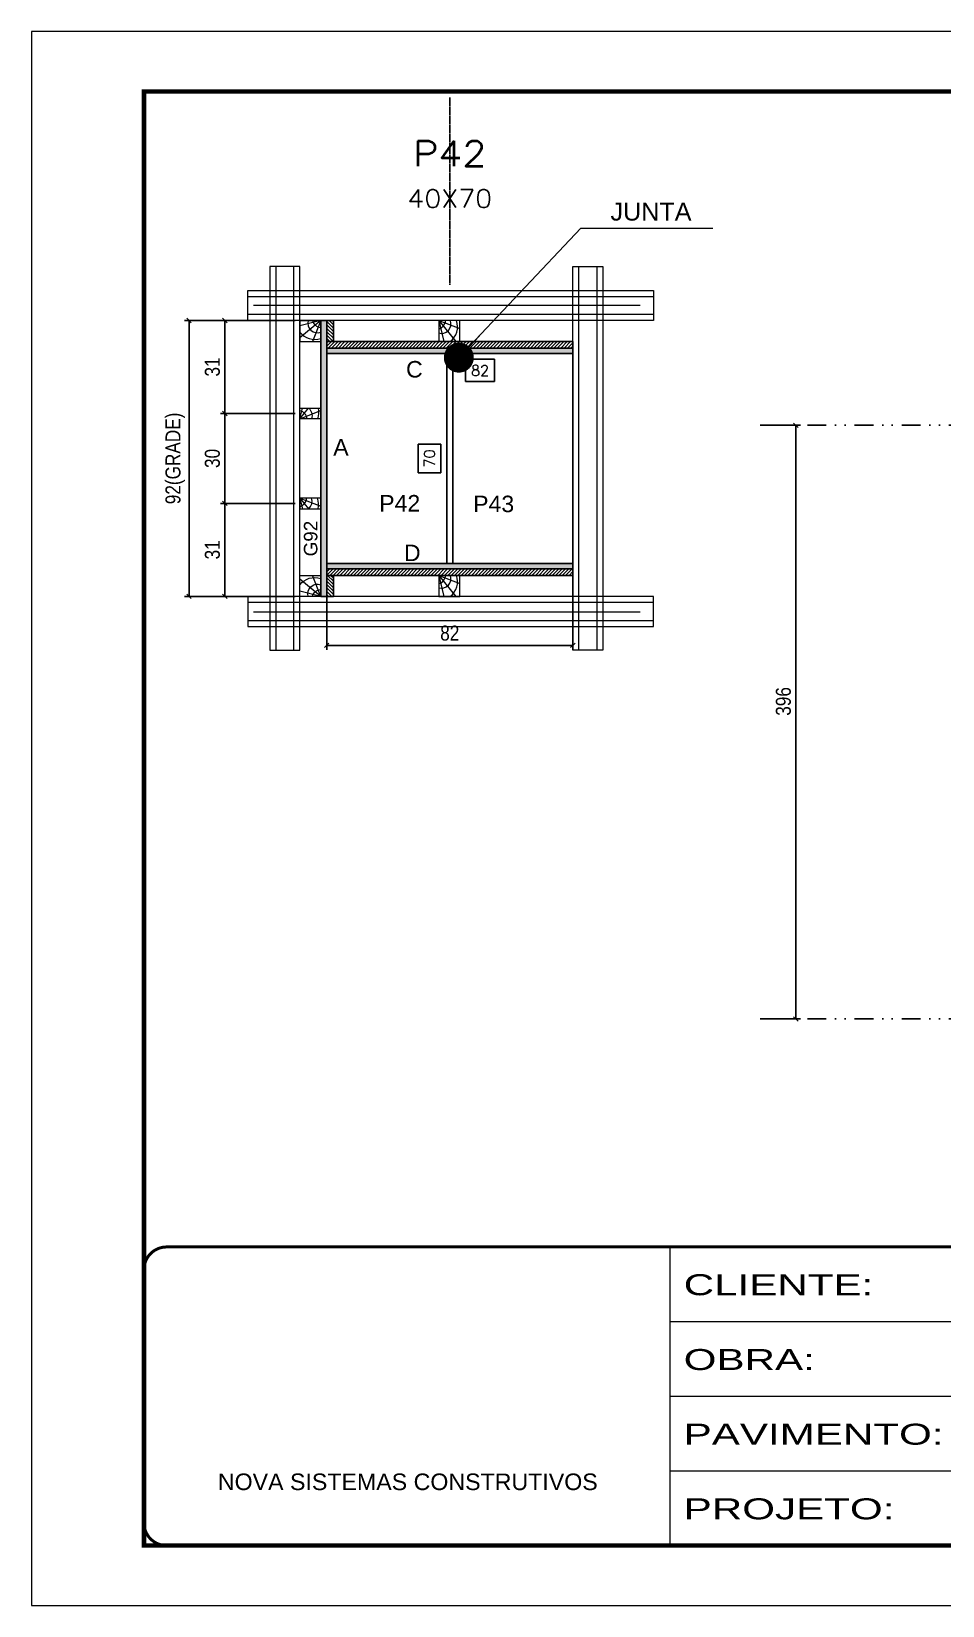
# Model space of a CAD drawing. Extents: x 1945 to 10875, y -3405 to 3369.
# Drawn here: x 5129 to 5736, y -3405 to -2355 of the extents above; entities that cross this region are included whole.
import ezdxf
from ezdxf.enums import TextEntityAlignment as Align

# ---------------------------------------------------------------- set-up
doc = ezdxf.new("R2010")
doc.units = 0
for name, pattern in [('CONTINUO', [0]), ('DASHED', [0.75, 0.5, -0.25]), ('DIVIDE2', [0.625, 0.25, -0.125, 0, -0.125, 0, -0.125]), ('HIDDEN', [0.375, 0.25, -0.125])]:
    doc.linetypes.add(name, pattern=pattern)
for name, color, linetype in [('CHAPA', 1, 'Continuous'), ('COTA', 241, 'Continuous'), ('cotas', 4, 'Continuous'), ('MEIO_PONT', 93, 'Continuous'), ('Nível', 160, 'Continuous'), ('Painéis', 200, 'Continuous'), ('SARRAFO', 251, 'Continuous'), ('Texto de Titulo', 7, 'Continuous'), ('Texto Qtd Sarr', 242, 'Continuous'), ('TEXTO_GERAL', 7, 'Continuous')]:
    doc.layers.add(name, color=color, linetype=linetype)
for name, color, linetype, lineweight in [('Folhas', 255, 'Continuous', 9), ('Hachura', 251, 'Continuous', 9), ('Madeira', 126, 'Continuous', 18), ('Perfil Metálico', 224, 'Continuous', 18), ('SARRAFO DE PRESSAO', 251, 'DASHED', 9), ('Texto Seção', 7, 'Continuous', 15)]:
    doc.layers.add(name, color=color, linetype=linetype, lineweight=lineweight)
doc.styles.add('ARIAL', font='arial.ttf')
doc.styles.add('COTA TECNICA', font='techl___.ttf', dxfattribs={"height": 10})
doc.styles.add('COTA TECNICA 2X', font='techl___.ttf', dxfattribs={"height": 10})
doc.styles.add('ROMANS', font='romans.shx')
doc.styles.add('SANSSERIF', font='sas_____.pfb')
doc.styles.get("Standard").update_dxf_attribs({"font": 'arial.ttf'})
doc.styles.add('Tecnologia', font='')
doc.styles.get('Tecnologia').set_extended_font_data('Forgotten Futurist')
doc.dimstyles.new('3x', dxfattribs={"dimtxt": 10, "dimasz": 5, "dimexe": 7, "dimexo": 5, "dimgap": 4, "dimtad": 1, "dimdec": 4, "dimlfac": 0.333333, "dimdsep": 46, "dimtxsty": 'Standard', "dimblk": 'DOT', "dimcen": 0.09, "dimclrd": 1, "dimclre": 1, "dimclrt": 2, "dimadec": 0, "dimazin": 2, "dimtfac": 1, "dimtdec": 4, "dimtmove": 0, "dimatfit": 3, "dimldrblk": 'DOT', "dimfxl": 1, "dimtolj": 1, "dimtzin": 0, "dimlwd": 9, "dimlwe": 9, "dimarcsym": 0})
doc.dimstyles.new('PAINEL', dxfattribs={"dimtxt": 10, "dimasz": 3, "dimexe": 3, "dimexo": 3, "dimgap": 3, "dimtad": 1, "dimdec": 1, "dimzin": 12, "dimdsep": 46, "dimtxsty": 'COTA TECNICA', "dimblk1": 'OBLIQUE', "dimblk2": 'OBLIQUE', "dimsah": 1, "dimcen": 0.9, "dimclrd": 4, "dimclre": 4, "dimclrt": 240, "dimadec": 1, "dimazin": 3, "dimtfac": 1, "dimtdec": 1, "dimtmove": 0, "dimatfit": 3, "dimfxl": 1, "dimtolj": 1, "dimtzin": 12, "dimarcsym": 0})
doc.dimstyles.new('SECAO PILAR', dxfattribs={"dimtxt": 10, "dimasz": 3, "dimexe": 3, "dimexo": 3, "dimgap": 3, "dimtad": 1, "dimdec": 1, "dimlfac": 0.5, "dimzin": 12, "dimdsep": 46, "dimtxsty": 'COTA TECNICA 2X', "dimblk1": 'OBLIQUE', "dimblk2": 'OBLIQUE', "dimsah": 1, "dimcen": 0.9, "dimclrd": 256, "dimclre": 256, "dimclrt": 256, "dimadec": 1, "dimazin": 3, "dimtfac": 1, "dimtdec": 1, "dimtmove": 0, "dimatfit": 3, "dimfxl": 1, "dimtolj": 1, "dimtzin": 12, "dimarcsym": 0})
doc.dimstyles.new('SECÇÃO 2', dxfattribs={"dimtxt": 7, "dimasz": 6, "dimexe": 0.18, "dimexo": 2, "dimgap": -4, "dimtad": 3, "dimdec": 1, "dimlfac": 0.5, "dimzin": 12, "dimdsep": 46, "dimtxsty": 'ROMANS', "dimblk": 'ARCHTICK', "dimcen": 0.09, "dimse1": 1, "dimse2": 1, "dimsd1": 1, "dimsd2": 1, "dimclrd": 180, "dimclre": 5, "dimclrt": 1, "dimadec": 0, "dimazin": 3, "dimtfac": 1, "dimtdec": 1, "dimtofl": 0, "dimtmove": 0, "dimatfit": 3, "dimldrblk": 'ARCHTICK', "dimfxl": 1, "dimtolj": 1, "dimtzin": 0, "dimarcsym": 0})
pattern_1 = [(45, (14894.4541, 20178.4857), (-1.12253202, 1.12253202), [])]

# ---------------------------------------------------------------- blocks, each defined once
blk = doc.blocks.new('9999999999')
at = {"color": 30, "linetype": 'CONTINUO'}
for p, q in [((98564.6, 34230.2), (98564.6, 34429.4)), ((98564.6, 34379.6), (99584, 34379.6)), ((98564.6, 34329.8), (99488, 34329.8)), ((98564.6, 34280), (99488, 34280))]:
    blk.add_line(p, q, dxfattribs=at)
at = {"color": 30, "linetype": 'CONTINUO', "const_width": 2}
blk.add_lwpolyline([(99584, 34230.2), (99584, 34414.4, 0.414214), (99569, 34429.4), (98229, 34429.4, 0.414214), (98214, 34414.4), (98214, 34245.2, 0.414214), (98229, 34230.2), (99584, 34230.2)], format="xyb", dxfattribs=at)
at = {"layer": 'Folhas'}
blk.add_lwpolyline([(98139, 34190.2), (99624, 34190.2), (99624, 35240.2), (98139, 35240.2)], close=True, dxfattribs=at)
at = {"layer": 'Folhas', "color": 30, "const_width": 3}
blk.add_lwpolyline([(98214, 34230.2), (99584, 34230.2), (99584, 35200.2), (98214, 35200.2)], close=True, dxfattribs=at)
at = {"color": 7, "linetype": 'Continuous', "ltscale": 5, "style": 'ARIAL'}
blk.add_text('NOVA SISTEMAS CONSTRUTIVOS', height=11.059, dxfattribs=at).set_placement((98263.2, 34267.2))
at = {"layer": 'Folhas', "color": 7, "style": 'Tecnologia', "width": 1.5}
for s, p in [('CLIENTE:', (98573.7, 34397.2)), ('OBRA:', (98573.7, 34347.3)), ('PAVIMENTO:', (98573.7, 34297.5)), ('PROJETO:', (98573.7, 34247.7))]:
    blk.add_text(s, height=14, dxfattribs=at).set_placement(p)
blk = doc.blocks.new('_Oblique')
at = {"color": 0, "linetype": 'ByBlock', "lineweight": -2}
blk.add_line((-0.5, -0.5), (0.5, 0.5), dxfattribs=at)
blk = doc.blocks.new('*D538')
at = {"layer": 'cotas', "color": 4, "linetype": 'ByBlock', "lineweight": -2, "transparency": 16777216}
for p, q in [((5617.5, -2617.2), (5641.2, -2617.2)), ((5638.2, -2617.2), (5638.2, -3013.2)), ((5617.5, -3013.2), (5641.2, -3013.2))]:
    blk.add_line(p, q, dxfattribs=at)
at = {"layer": 'Defpoints', "color": 0, "linetype": 'ByBlock', "transparency": 16777216}
for p in [(5614.5, -2617.2), (5614.5, -3013.2), (5638.2, -3013.2)]:
    blk.add_point(p, dxfattribs=at)
at = {"layer": 'cotas', "color": 4, "linetype": 'ByBlock', "lineweight": -2, "transparency": 16777216, "xscale": 3, "yscale": 3, "zscale": 3}
for p, rotation in [((5638.2, -2617.2), 90), ((5638.2, -3013.2), 270)]:
    blk.add_blockref('_Oblique', p, dxfattribs=dict(at, rotation=rotation))
at = {"layer": 'cotas', "color": 240, "linetype": 'ByBlock', "transparency": 16777216, "insert": (5629.9, -2801.4), "char_height": 10, "attachment_point": 5, "rotation": 90, "style": 'COTA TECNICA'}
blk.add_mtext('\\A1;396', dxfattribs=at)
blk = doc.blocks.new('*D493')
at = {"layer": 'COTA', "color": 180, "lineweight": -2, "transparency": 16777216}
for p, q in [((5401.5, -2629.7), (5386.5, -2629.7)), ((5386.5, -2629.7), (5386.5, -2649)), ((5401.5, -2649), (5401.5, -2629.7)), ((5386.5, -2649), (5401.5, -2649))]:
    blk.add_line(p, q, dxfattribs=at)
at = {"layer": 'Defpoints', "color": 0, "transparency": 16777216}
for p in [(5325.5, -2569.3), (5325.5, -2709.3), (5405.5, -2709.3)]:
    blk.add_point(p, dxfattribs=at)
at = {"layer": 'COTA', "color": 1, "transparency": 16777216, "insert": (5394, -2639.3), "char_height": 7, "attachment_point": 5, "rotation": 90, "style": 'ROMANS'}
blk.add_mtext('\\A1;70', dxfattribs=at)
blk = doc.blocks.new('_ArchTick')
at = {"color": 0, "linetype": 'ByBlock', "const_width": 0.15}
blk.add_lwpolyline([(-0.5, -0.5), (0.5, 0.5)], dxfattribs=at)
blk = doc.blocks.new('*D494')
at = {"layer": 'COTA', "color": 180, "lineweight": -2, "transparency": 16777216}
for p, q in [((5437.4, -2573.1), (5418, -2573.1)), ((5418, -2573.1), (5418, -2588.1)), ((5437.4, -2588.1), (5437.4, -2573.1)), ((5418, -2588.1), (5437.4, -2588.1))]:
    blk.add_line(p, q, dxfattribs=at)
at = {"layer": 'Defpoints', "color": 0, "transparency": 16777216}
for p in [(5325.5, -2569.3), (5489.5, -2569.3), (5489.5, -2592.1)]:
    blk.add_point(p, dxfattribs=at)
at = {"layer": 'COTA', "color": 1, "transparency": 16777216, "insert": (5427.7, -2580.6), "char_height": 7, "attachment_point": 5, "style": 'ROMANS'}
blk.add_mtext('\\A1;82', dxfattribs=at)
blk = doc.blocks.new('titulo1')
at = {"layer": 'Defpoints', "color": 252, "linetype": 'HIDDEN', "ltscale": 2}
blk.add_line((0, 0), (0, 125), dxfattribs=at)
at = {"layer": 'Defpoints', "style": 'ROMANS', "oblique": 15}
blk.add_attdef('FOLHA', text='', height=10, dxfattribs=at).set_placement((0, 15.6), align=Align.MIDDLE_CENTER)
at = {"layer": 'Texto Qtd Sarr', "color": 3, "style": 'ROMANS', "oblique": 15}
for tag, height, p in [('TITULO', 17, (0, 71.4)), ('SEÇÃO', 12, (0, 41.5))]:
    blk.add_attdef(tag, text='', height=height, dxfattribs=at).set_placement(p, align=Align.MIDDLE_CENTER)
blk = doc.blocks.new('*D495')
at = {"layer": 'COTA', "lineweight": -2, "transparency": 16777216}
for p, q in [((5304.5, -2547.3), (5230.7, -2547.3)), ((5233.7, -2547.3), (5233.7, -2731.3)), ((5304.5, -2731.3), (5230.7, -2731.3))]:
    blk.add_line(p, q, dxfattribs=at)
at = {"layer": 'Defpoints', "color": 0, "transparency": 16777216}
for p in [(5307.5, -2547.3), (5233.7, -2731.3), (5307.5, -2731.3)]:
    blk.add_point(p, dxfattribs=at)
at = {"layer": 'COTA', "lineweight": -2, "transparency": 16777216, "xscale": 3, "yscale": 3, "zscale": 3}
for p, rotation in [((5233.7, -2547.3), 90), ((5233.7, -2731.3), 270)]:
    blk.add_blockref('_Oblique', p, dxfattribs=dict(at, rotation=rotation))
at = {"layer": 'COTA', "transparency": 16777216, "insert": (5224.5, -2639.3), "char_height": 10, "attachment_point": 5, "rotation": 90, "style": 'COTA TECNICA 2X'}
blk.add_mtext('\\A1;92(GRADE)', dxfattribs=at)
blk = doc.blocks.new('*D496')
at = {"layer": 'COTA', "lineweight": -2, "transparency": 16777216}
for p, q in [((5304.5, -2669.3), (5254.6, -2669.3)), ((5257.6, -2669.3), (5257.6, -2731.3)), ((5304.5, -2731.3), (5254.6, -2731.3))]:
    blk.add_line(p, q, dxfattribs=at)
at = {"layer": 'Defpoints', "color": 0, "transparency": 16777216}
for p in [(5307.5, -2669.3), (5257.6, -2731.3), (5307.5, -2731.3)]:
    blk.add_point(p, dxfattribs=at)
at = {"layer": 'COTA', "lineweight": -2, "transparency": 16777216, "xscale": 3, "yscale": 3, "zscale": 3}
for p, rotation in [((5257.6, -2669.3), 90), ((5257.6, -2731.3), 270)]:
    blk.add_blockref('_Oblique', p, dxfattribs=dict(at, rotation=rotation))
at = {"layer": 'COTA', "transparency": 16777216, "insert": (5249.3, -2700.3), "char_height": 10, "attachment_point": 5, "rotation": 90, "style": 'COTA TECNICA 2X'}
blk.add_mtext('\\A1;31', dxfattribs=at)
blk = doc.blocks.new('PONTALETE')
at = {"layer": 'Madeira'}
for q in [(2.71, 7), (7, 5.76), (7, 1.74)]:
    blk.add_line((0, 0), q, dxfattribs=at)
blk.add_lwpolyline([(0, 0), (7, 0), (7, 7), (0, 7)], close=True, dxfattribs=at)
for centre, radius, start, end in [((2.04, 0.06), 6.23, 37.2818, 109.0913), ((1.09, 0.9), 3.19, 343.603, 109.9847), ((-0.21, -0.78), 3.09, 14.6322, 86.0383)]:
    blk.add_arc(centre, radius, start, end, dxfattribs=at)
blk = doc.blocks.new('MEIO PONTALETE')
at = {"layer": 'Madeira'}
for q in [(2.71, 7), (3.5, 2.88), (3.5, 0.87)]:
    blk.add_line((0, 0), q, dxfattribs=at)
blk.add_lwpolyline([(0, 0), (3.5, 0), (3.5, 7), (0, 7)], close=True, dxfattribs=at)
for centre, radius, start, end in [((2.04, 0.06), 6.23, 76.4499, 109.0913), ((1.09, 0.9), 3.19, 40.9063, 109.9847), ((-0.21, -0.78), 3.09, 14.6322, 86.0383)]:
    blk.add_arc(centre, radius, start, end, dxfattribs=at)
blk = doc.blocks.new('*D507')
at = {"layer": 'COTA', "lineweight": -2, "transparency": 16777216}
for p, q in [((5304.5, -2547.3), (5254.6, -2547.3)), ((5257.6, -2547.3), (5257.6, -2609.3)), ((5304.5, -2609.3), (5254.6, -2609.3))]:
    blk.add_line(p, q, dxfattribs=at)
at = {"layer": 'Defpoints', "color": 0, "transparency": 16777216}
for p in [(5307.5, -2547.3), (5257.6, -2609.3), (5307.5, -2609.3)]:
    blk.add_point(p, dxfattribs=at)
at = {"layer": 'COTA', "lineweight": -2, "transparency": 16777216, "xscale": 3, "yscale": 3, "zscale": 3}
for p, rotation in [((5257.6, -2547.3), 90), ((5257.6, -2609.3), 270)]:
    blk.add_blockref('_Oblique', p, dxfattribs=dict(at, rotation=rotation))
at = {"layer": 'COTA', "transparency": 16777216, "insert": (5249.3, -2578.3), "char_height": 10, "attachment_point": 5, "rotation": 90, "style": 'COTA TECNICA 2X'}
blk.add_mtext('\\A1;31', dxfattribs=at)
blk = doc.blocks.new('*D508')
at = {"layer": 'COTA', "lineweight": -2, "transparency": 16777216}
for p, q in [((5304.5, -2609.3), (5254.6, -2609.3)), ((5257.6, -2609.3), (5257.6, -2669.3)), ((5304.5, -2669.3), (5254.6, -2669.3))]:
    blk.add_line(p, q, dxfattribs=at)
at = {"layer": 'Defpoints', "color": 0, "transparency": 16777216}
for p in [(5307.5, -2609.3), (5257.6, -2669.3), (5307.5, -2669.3)]:
    blk.add_point(p, dxfattribs=at)
at = {"layer": 'COTA', "lineweight": -2, "transparency": 16777216, "xscale": 3, "yscale": 3, "zscale": 3}
for p, rotation in [((5257.6, -2609.3), 90), ((5257.6, -2669.3), 270)]:
    blk.add_blockref('_Oblique', p, dxfattribs=dict(at, rotation=rotation))
at = {"layer": 'COTA', "transparency": 16777216, "insert": (5249.3, -2639.3), "char_height": 10, "attachment_point": 5, "rotation": 90, "style": 'COTA TECNICA 2X'}
blk.add_mtext('\\A1;30', dxfattribs=at)
blk = doc.blocks.new('*D543')
at = {"layer": 'COTA', "lineweight": -2, "transparency": 16777216}
for p, q in [((5325.5, -2715.9), (5325.5, -2767)), ((5489.5, -2715.9), (5489.5, -2767)), ((5325.5, -2764), (5489.5, -2764))]:
    blk.add_line(p, q, dxfattribs=at)
at = {"layer": 'Defpoints', "color": 0, "transparency": 16777216}
for p in [(5325.5, -2712.9), (5489.5, -2712.9), (5489.5, -2764)]:
    blk.add_point(p, dxfattribs=at)
at = {"layer": 'COTA', "lineweight": -2, "transparency": 16777216, "xscale": 3, "yscale": 3, "zscale": 3, "rotation": 180}
blk.add_blockref('_Oblique', (5325.5, -2764), dxfattribs=at)
at = {"layer": 'COTA', "lineweight": -2, "transparency": 16777216, "xscale": 3, "yscale": 3, "zscale": 3}
blk.add_blockref('_Oblique', (5489.5, -2764), dxfattribs=at)
at = {"layer": 'COTA', "transparency": 16777216, "insert": (5407.5, -2755.9), "char_height": 10, "attachment_point": 5, "style": 'COTA TECNICA 2X'}
blk.add_mtext('\\A1;82', dxfattribs=at)
blk = doc.blocks.new('_Dot')
at = {"color": 0, "linetype": 'ByBlock', "lineweight": -2}
blk.add_line((-0.5, 0), (-1, 0), dxfattribs=at)
at = {"color": 0, "linetype": 'ByBlock', "const_width": 0.5}
blk.add_lwpolyline([(-0.25, 0, 1), (0.25, 0, 1)], format="xyb", close=True, dxfattribs=at)

msp = doc.modelspace()

# ---------------------------------------------------------------- hatches: boundary and pattern name
at = {"layer": 'Hachura'}
h = msp.add_hatch(color=256, dxfattribs=at)
h.dxf.hatch_style = 1
h.paths.add_polyline_path([(5325.5, -2731.32), (5321.5, -2731.32), (5321.5, -2547.32), (5325.5, -2547.32)])
h = msp.add_hatch(color=256, dxfattribs=at)
h.dxf.hatch_style = 1
h.paths.add_polyline_path([(5325.5, -2731.32), (5321.5, -2731.32), (5321.5, -2547.32), (5325.5, -2547.32)])
h = msp.add_hatch(dxfattribs=at)
h.set_pattern_fill('ANSI31', color=256, scale=0.5, angle=90, style=0)
h.set_pattern_definition([(135, (-17565.9059, 6576.6294), (-1.12253202, -1.12253202), [])])
h.paths.add_polyline_path([(5325.5, -2561.32), (5329.9, -2561.32), (5329.9, -2547.32), (5325.5, -2547.32)])
h = msp.add_hatch(dxfattribs=at)
h.set_pattern_fill('ANSI31', color=256, scale=0.5, style=0)
h.set_pattern_definition(pattern_1)
h.paths.add_polyline_path([(5489.5, -2565.72), (5489.5, -2561.32), (5325.5, -2561.32), (5325.5, -2565.72)])
h = msp.add_hatch(color=256, dxfattribs=at)
h.dxf.hatch_style = 1
h.paths.add_polyline_path([(5325.5, -2565.72), (5325.5, -2569.32), (5489.5, -2569.32), (5489.5, -2565.72)])
h = msp.add_hatch(color=256, dxfattribs=at)
h.dxf.hatch_style = 1
h.paths.add_polyline_path([(5325.5, -2565.72), (5325.5, -2569.32), (5489.5, -2569.32), (5489.5, -2565.72)])
h = msp.add_hatch(color=256, dxfattribs=at)
h.dxf.hatch_style = 1
h.paths.add_polyline_path([(5325.5, -2709.32), (5325.5, -2712.92), (5489.5, -2712.92), (5489.5, -2709.32)])
h = msp.add_hatch(color=256, dxfattribs=at)
h.dxf.hatch_style = 1
h.paths.add_polyline_path([(5325.5, -2709.32), (5325.5, -2712.92), (5489.5, -2712.92), (5489.5, -2709.32)])
h = msp.add_hatch(dxfattribs=at)
h.set_pattern_fill('ANSI31', color=256, scale=0.5, style=0)
h.set_pattern_definition(pattern_1)
h.paths.add_polyline_path([(5489.5, -2712.92), (5489.5, -2717.32), (5325.5, -2717.32), (5325.5, -2712.92)])
h = msp.add_hatch(dxfattribs=at)
h.set_pattern_fill('ANSI31', color=256, scale=0.5, angle=90, style=0)
h.set_pattern_definition([(135, (-17565.9059, 6771.6294), (-1.12253202, -1.12253202), [])])
h.paths.add_polyline_path([(5325.5, -2717.32), (5329.9, -2717.32), (5329.9, -2731.32), (5325.5, -2731.32)])

# ---------------------------------------------------------------- linework, layer by layer
at = {"layer": 'CHAPA'}
for p, q in [((5405.5, -2709.32), (5405.5, -2569.32)), ((5409.5, -2709.32), (5409.5, -2569.32))]:
    msp.add_line(p, q, dxfattribs=at)
for points in [[(5325.5, -2731.32), (5321.5, -2731.32), (5321.5, -2547.32), (5325.5, -2547.32)], [(5325.5, -2731.32), (5321.5, -2731.32), (5321.5, -2547.32), (5325.5, -2547.32)], [(5325.5, -2565.72), (5325.5, -2569.32), (5489.5, -2569.32), (5489.5, -2565.72)], [(5325.5, -2565.72), (5325.5, -2569.32), (5489.5, -2569.32), (5489.5, -2565.72)], [(5325.5, -2709.32), (5325.5, -2712.92), (5489.5, -2712.92), (5489.5, -2709.32)], [(5325.5, -2709.32), (5325.5, -2712.92), (5489.5, -2712.92), (5489.5, -2709.32)]]:
    msp.add_lwpolyline(points, close=True, dxfattribs=at)
at = {"layer": 'Hachura'}
for p, q in [((5276.7, -2537.03), (5534.5, -2537.02)), ((5276.7, -2741.62), (5534.5, -2741.62))]:
    msp.add_line(p, q, dxfattribs=at)
at = {"layer": 'Madeira'}
msp.add_lwpolyline([(5321.5, -2731.32), (5307.5, -2731.32), (5307.5, -2547.32), (5321.5, -2547.32)], close=True, dxfattribs=at)
at = {"layer": 'Nível', "color": 4, "linetype": 'DIVIDE2', "ltscale": 50}
for p, q in [((5614.45, -2617.22), (6573.71, -2617.22)), ((5614.45, -3013.22), (6573.71, -3013.22))]:
    msp.add_line(p, q, dxfattribs=at)
at = {"layer": 'Painéis'}
msp.add_lwpolyline([(5489.5, -2569.32), (5325.5, -2569.32), (5325.5, -2709.32), (5489.5, -2709.32)], close=True, dxfattribs=at)
at = {"layer": 'Perfil Metálico'}
for points in [[(5287.5, -2767.32), (5307.5, -2767.32), (5307.5, -2511.32), (5287.5, -2511.32)], [(5303.5, -2511.32), (5291.5, -2511.32), (5291.5, -2767.32), (5303.5, -2767.32)], [(5509.5, -2767.32), (5489.5, -2767.32), (5489.5, -2511.32), (5509.5, -2511.32)], [(5493.5, -2511.32), (5505.5, -2511.32), (5505.5, -2767.32), (5493.5, -2767.32)], [(5272.88, -2547.32), (5272.88, -2527.32), (5543.22, -2527.32), (5543.22, -2547.32)], [(5543.22, -2531.32), (5543.22, -2543.32), (5272.88, -2543.32), (5272.88, -2531.32)], [(5272.88, -2731.32), (5272.88, -2751.32), (5543.22, -2751.32), (5543.22, -2731.32)], [(5543.22, -2747.32), (5543.22, -2735.32), (5272.88, -2735.32), (5272.88, -2747.32)]]:
    msp.add_lwpolyline(points, close=True, dxfattribs=at)
at = {"layer": 'SARRAFO'}
for points in [[(5329.9, -2547.32), (5329.9, -2561.32), (5325.5, -2561.32), (5325.5, -2547.32)], [(5325.5, -2561.32), (5489.5, -2561.32), (5489.5, -2565.72), (5325.5, -2565.72)], [(5325.5, -2717.32), (5489.5, -2717.32), (5489.5, -2712.92), (5325.5, -2712.92)], [(5329.9, -2731.32), (5329.9, -2717.32), (5325.5, -2717.32), (5325.5, -2731.32)]]:
    msp.add_lwpolyline(points, close=True, dxfattribs=at)

# ---------------------------------------------------------------- block references
at = {"layer": 'MEIO_PONT'}
for name, p, xscale, yscale, zscale, rotation in [('PONTALETE', (5321.5, -2547.32), 2, 2, 2, 180), ('PONTALETE', (5400.11, -2547.32), 2, 2, 2, 270), ('MEIO PONTALETE', (5307.5, -2612.82), -1.999999997962732, 1.999999997962732, 1.999999997962732, 270), ('MEIO PONTALETE', (5307.5, -2665.82), 1.999999997962732, 1.999999997962732, 1.999999997962732, 270), ('PONTALETE', (5400.11, -2717.32), 2, 2, 2, 270)]:
    msp.add_blockref(name, p, dxfattribs=dict(at, xscale=xscale, yscale=yscale, zscale=zscale, rotation=rotation))
at = {"layer": 'MEIO_PONT', "xscale": -2, "yscale": 2, "zscale": 2}
msp.add_blockref('PONTALETE', (5321.5, -2731.32), dxfattribs=at)
at = {"layer": 'SARRAFO DE PRESSAO', "color": 6, "linetype": 'ByBlock'}
msp.add_blockref('9999999999', (-93010.27, -37594.71), dxfattribs=at)
at = {"layer": 'Texto Seção'}
ref = msp.add_blockref('titulo1', (5407.5, -2523.45), dxfattribs=at)
ref.add_attrib('TITULO', 'P42', dxfattribs={"layer": 'Texto de Titulo', "color": 7, "height": 17, "style": 'ROMANS', "width": 1.1}).set_placement((5407.5, -2435.95), align=Align.MIDDLE_CENTER)
ref.add_attrib('SEÇÃO', '40X70', dxfattribs={"layer": 'Texto de Titulo', "color": 7, "height": 12, "style": 'ROMANS', "width": 1.1}).set_placement((5407.5, -2465.95), align=Align.MIDDLE_CENTER)

# ---------------------------------------------------------------- texts
at = {"color": 0, "linetype": 'Continuous', "ltscale": 5, "style": 'ARIAL'}
msp.add_text('JUNTA', height=12, dxfattribs=at).set_placement((5514.62, -2480.65))
at = {"layer": 'TEXTO_GERAL', "style": 'ARIAL'}
for s, p in [('C', (5383.91, -2579.82)), ('A', (5334.96, -2631.88)), ('P42', (5374.14, -2669.21)), ('P43', (5436.76, -2669.65)), ('D', (5382.51, -2702.32))]:
    msp.add_text(s, height=11, dxfattribs=at).set_placement(p, align=Align.MIDDLE_CENTER)
at = {"layer": 'TEXTO_GERAL', "color": 0, "linetype": 'Continuous', "style": 'SANSSERIF'}
msp.add_text('G92', height=9, rotation=90, dxfattribs=at).set_placement((5314.77, -2704.66), align=Align.MIDDLE_LEFT)

# ---------------------------------------------------------------- dimensions: what is measured, and where the dimension line sits
at = {"layer": 'COTA'}
dim = msp.add_linear_dim(base=(5233.73, -2731.32), p1=(5307.5, -2547.32), p2=(5307.5, -2731.32), angle=270, text='<>(GRADE)', dimstyle='SECAO PILAR', dxfattribs=at)
dim.commit()
dim.dimension.update_dxf_attribs({"geometry": '*D495', "text_midpoint": (5224.5, -2639.32)})
for base, p1, p2, picture, middle in [((5257.57, -2609.32), (5307.5, -2547.32), (5307.5, -2609.32), '*D507', (5249.35, -2578.32)), ((5257.57, -2669.32), (5307.5, -2609.32), (5307.5, -2669.32), '*D508', (5249.35, -2639.32)), ((5257.57, -2731.32), (5307.5, -2669.32), (5307.5, -2731.32), '*D496', (5249.35, -2700.32))]:
    dim = msp.add_linear_dim(base=base, p1=p1, p2=p2, angle=270, dimstyle='SECAO PILAR', dxfattribs=at)
    dim.commit()
    dim.dimension.update_dxf_attribs({"geometry": picture, "text_midpoint": middle})
dim = msp.add_linear_dim(base=(5405.5, -2709.32), p1=(5325.5, -2569.32), p2=(5325.5, -2709.32), angle=270, dimstyle='SECÇÃO 2', dxfattribs=at)
dim.commit()
dim.dimension.update_dxf_attribs({"geometry": '*D493', "text_midpoint": (5405.5, -2639.32), "dimtype": 160})
dim = msp.add_linear_dim(base=(5489.5, -2592.12), p1=(5325.5, -2569.32), p2=(5489.5, -2569.32), dimstyle='SECÇÃO 2', dxfattribs=at)
dim.commit()
dim.dimension.update_dxf_attribs({"geometry": '*D494', "text_midpoint": (5427.68, -2592.12), "dimtype": 160})
dim = msp.add_linear_dim(base=(5489.5, -2763.96), p1=(5325.5, -2712.92), p2=(5489.5, -2712.92), dimstyle='SECAO PILAR', dxfattribs=at)
dim.commit()
dim.dimension.update_dxf_attribs({"geometry": '*D543', "text_midpoint": (5407.5, -2755.86)})
at = {"layer": 'cotas', "linetype": 'ByBlock'}
dim = msp.add_linear_dim(base=(5638.17, -3013.22), p1=(5614.45, -2617.22), p2=(5614.45, -3013.22), angle=90, dimstyle='PAINEL', dxfattribs=at)
dim.commit()
dim.dimension.update_dxf_attribs({"geometry": '*D538', "text_midpoint": (5638.17, -2801.44), "dimtype": 160})

# ---------------------------------------------------------------- leaders
msp.add_leader([(5413.55, -2572.07), (5494.84, -2485.65), (5582.84, -2485.65)], dimstyle='3x', override={"dimasz": 20})

doc.saveas('drawing.dxf')
